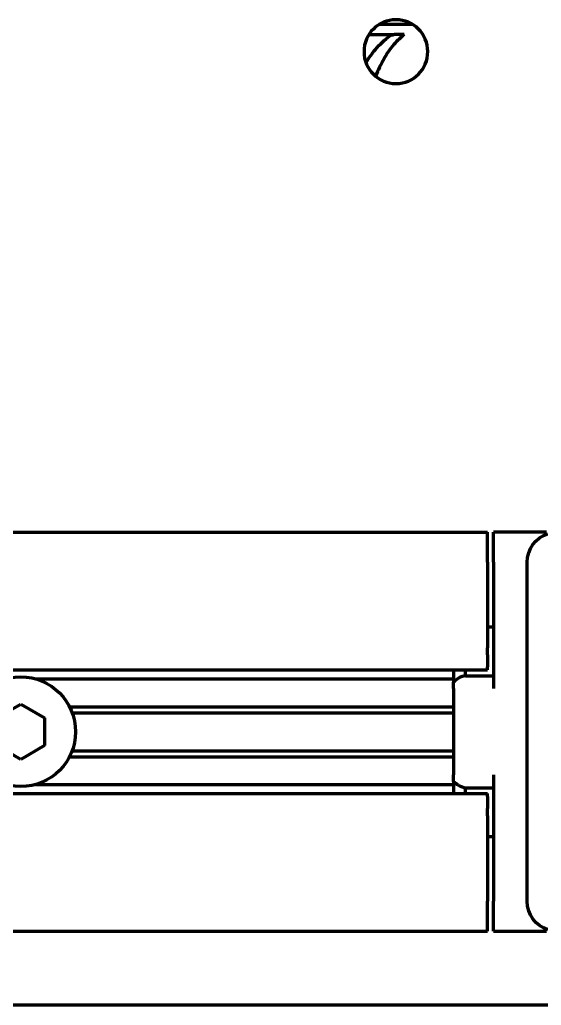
# Model space of a CAD drawing. Header units: millimetres. Extents: x 0 to 1189, y 0 to 841.
# Drawn here: x 709.35 to 735.51, y 471.17 to 520.57 of the extents above; entities that cross this region are included whole.
import ezdxf

# ---------------------------------------------------------------- set-up
doc = ezdxf.new("R2010")
doc.units = ezdxf.units.MM
doc.header["$LTSCALE"] = 0.75
doc.layers.add('Visible', color=7, linetype='Continuous', lineweight=70)

msp = doc.modelspace()

# ---------------------------------------------------------------- linework, layer by layer
at = {"layer": 'Visible'}
for p, q in [((729.071, 520.325), (727.367, 520.325)), ((726.866, 519.825), (728.123, 519.825)), ((728.634, 519.825), (728.123, 519.825)), ((588.805, 494.885), (732.805, 494.885)), ((732.805, 493.385), (732.805, 494.885)), ((733.105, 493.385), (733.105, 494.885)), ((735.765, 494.885), (733.105, 494.885)), ((732.805, 493.385), (732.805, 489.092)), ((733.105, 493.385), (733.105, 487.05)), ((734.805, 476.385), (734.805, 493.385)), ((732.805, 490.135), (733.105, 490.135)), ((732.805, 488.738), (732.805, 489.092)), ((732.805, 488.738), (732.805, 488.131)), ((732.805, 487.985), (732.805, 488.131)), ((588.805, 487.985), (732.805, 487.985)), ((731.105, 487.985), (731.105, 487.376)), ((731.705, 487.69), (731.705, 487.985)), ((731.705, 487.69), (733.105, 487.69)), ((710.14, 487.535), (731.105, 487.535)), ((731.105, 487.05), (731.105, 487.376)), ((731.105, 487.05), (731.105, 482.719)), ((708.205, 485.578), (709.405, 486.27)), ((709.405, 486.27), (710.605, 485.578)), ((711.854, 486.135), (731.105, 486.135)), ((710.605, 485.578), (710.605, 484.192)), ((711.985, 485.835), (731.105, 485.835)), ((709.405, 483.499), (708.205, 484.192)), ((710.605, 484.192), (709.405, 483.499)), ((711.854, 483.635), (731.105, 483.635)), ((711.985, 483.935), (731.105, 483.935)), ((731.105, 482.393), (731.105, 482.719)), ((733.105, 482.719), (733.105, 476.385)), ((710.14, 482.235), (731.105, 482.235)), ((731.105, 482.393), (731.105, 481.785)), ((588.805, 481.785), (732.805, 481.785)), ((731.705, 481.785), (731.705, 482.08)), ((731.705, 482.08), (733.105, 482.08)), ((732.805, 481.638), (732.805, 481.785)), ((732.805, 481.638), (732.805, 481.031)), ((732.805, 480.678), (732.805, 481.031)), ((732.805, 480.678), (732.805, 476.385)), ((732.805, 479.635), (733.105, 479.635)), ((732.805, 474.885), (732.805, 476.385)), ((733.105, 474.885), (733.105, 476.385)), ((588.805, 474.885), (732.805, 474.885)), ((733.105, 474.885), (735.765, 474.885)), ((742.843, 471.175), (578.767, 471.175))]:
    msp.add_line(p, q, dxfattribs=at)
at = {"layer": 'Visible', "extrusion": (0, 0, -1)}
msp.add_circle((-728.219, 518.971), 1.6, dxfattribs=at)
at = {"layer": 'Visible'}
msp.add_circle((709.405, 484.885), 2.75, dxfattribs=at)
at = {"layer": 'Visible', "extrusion": (0, 0, -1)}
for centre, major_axis, ratio, start_param, end_param in [((728.122, 518.823), (0, 1.002), 0.57095, -0.398443, -0.000074), ((736.305, 493.385), (1.061, 1.061), 1, 3.926991, 5.18201), ((736.305, 476.385), (-1.061, 1.061), 1, 4.242768, 5.497787)]:
    msp.add_ellipse(centre, major_axis=major_axis, ratio=ratio, start_param=start_param, end_param=end_param, dxfattribs=at)
at = {"layer": 'Visible'}
for points, knots in [([(726.714, 518.426), (726.861, 518.657), (727.023, 518.881), (727.423, 519.348), (727.667, 519.574), (727.901, 519.746)], [0.5834246, 0.5834246, 0.5834246, 0.5834246, 0.6827036, 0.6827036, 0.8150178, 0.8150178, 0.8150178, 0.8150178]), ([(728.634, 519.825), (728.464, 519.693), (728.287, 519.526), (727.933, 519.111), (727.758, 518.856), (727.468, 518.349), (727.327, 518.053), (727.203, 517.734)], [-0.6414978, -0.6414978, -0.6414978, -0.6414978, -0.5452902, -0.5452902, -0.4361658, -0.4361658, -0.3302236, -0.3302236, -0.3302236, -0.3302236]), ([(731.705, 487.69), (731.704, 487.69), (731.703, 487.69), (731.607, 487.684), (731.472, 487.634), (731.358, 487.567), (731.276, 487.518), (731.189, 487.454), (731.105, 487.376)], [-0.04843446, -0.04843446, -0.04843446, -0.04843446, -0.04808664, -0.04808664, 0, 0, 0, 0.03490956, 0.03490956, 0.03490956, 0.03490956]), ([(731.105, 482.393), (731.189, 482.316), (731.276, 482.251), (731.358, 482.203), (731.472, 482.136), (731.607, 482.086), (731.703, 482.08), (731.704, 482.08), (731.705, 482.08)], [-0.03490956, -0.03490956, -0.03490956, -0.03490956, 0, 0, 0, 0.04808664, 0.04808664, 0.04843446, 0.04843446, 0.04843446, 0.04843446])]:
    msp.add_open_spline(points, degree=3, knots=knots, dxfattribs=at)

doc.saveas('drawing.dxf')
